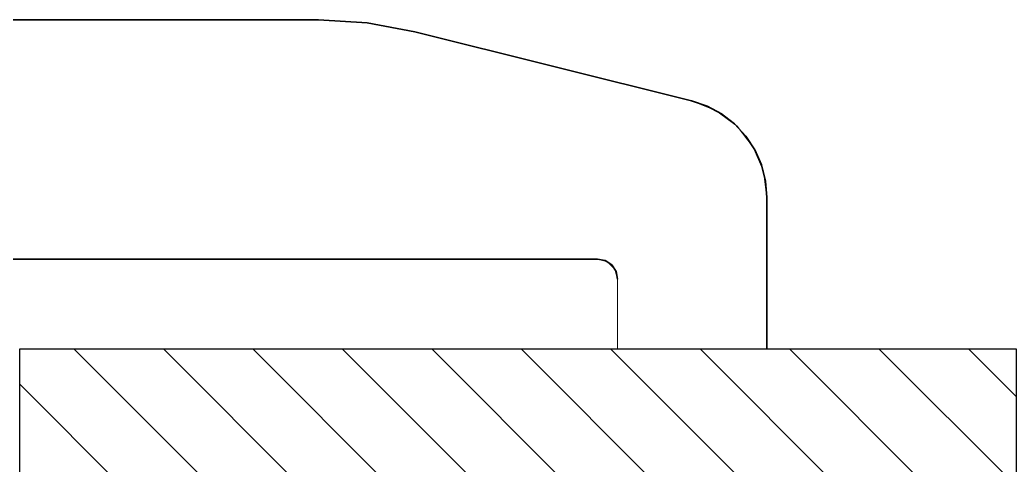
# Model space of a CAD drawing. Extents: x -442114 to -441356, y 420528 to 426243.
# Drawn here: x -441586.1 to -441536.1, y 423962.8 to 423985.1 of the extents above; entities that cross this region are included whole.
import ezdxf

# ---------------------------------------------------------------- set-up
doc = ezdxf.new("R2010")
doc.units = 0
doc.linetypes.add('DASHED2', pattern=[9.525, 6.35, -3.175])
doc.layers.add('GIZLI', color=8, linetype='DASHED2', lineweight=18)
doc.layers.add('GORUNEN', color=7, linetype='Continuous', lineweight=35)

# ---------------------------------------------------------------- blocks, each defined once
blk = doc.blocks.new('DEDEDED')
h = blk.add_hatch()
h.set_pattern_fill('ANSI31', color=4)
h.paths.add_polyline_path([(-441706.168, 420552.951), (-441756.173, 420552.951), (-441756.173, 420517.951), (-441706.168, 420517.951)])
for p, q in [((-441706.168, 420552.951), (-441756.173, 420552.951)), ((-441756.173, 420552.951), (-441756.173, 420517.951)), ((-441706.168, 420517.951), (-441706.168, 420552.951))]:
    blk.add_line(p, q)

msp = doc.modelspace()

# ---------------------------------------------------------------- linework, layer by layer
at = {"layer": 'GIZLI', "color": 6}
for points in [[(-441721.09, 423985.116), (-441571.109, 423985.116)], [(-441566.27, 423984.522), (-441568.671, 423984.967), (-441571.109, 423985.116)], [(-441552.39, 423981.061), (-441566.27, 423984.522)], [(-441548.599, 423976.21), (-441548.774, 423977.521), (-441549.287, 423978.74), (-441550.101, 423979.782), (-441551.16, 423980.574), (-441552.39, 423981.061)], [(-441548.599, 423976.21), (-441548.599, 423968.616)], [(-441590.099, 423973.116), (-441557.099, 423973.116)], [(-441557.099, 423973.116), (-441556.599, 423972.982), (-441556.233, 423972.616), (-441556.099, 423972.116)], [(-441556.099, 423972.116), (-441556.099, 423968.616)]]:
    msp.add_lwpolyline(points, dxfattribs=at)
at = {"layer": 'GORUNEN', "color": 6}
for points in [[(-441721.09, 423985.116), (-441571.109, 423985.116)], [(-441566.27, 423984.522), (-441568.671, 423984.967), (-441571.109, 423985.116)], [(-441552.39, 423981.061), (-441566.27, 423984.522)], [(-441548.599, 423976.21), (-441548.668, 423977.035), (-441548.872, 423977.838), (-441549.205, 423978.595), (-441549.659, 423979.288), (-441550.221, 423979.896), (-441550.876, 423980.403), (-441551.605, 423980.795), (-441552.39, 423981.061)], [(-441548.599, 423968.616), (-441548.599, 423976.21)], [(-441557.099, 423973.116), (-441590.099, 423973.116)], [(-441557.099, 423973.116), (-441556.716, 423973.04), (-441556.392, 423972.823), (-441556.176, 423972.499), (-441556.099, 423972.116)]]:
    msp.add_lwpolyline(points, dxfattribs=at)

# ---------------------------------------------------------------- block references
at = {"xscale": -1}
msp.add_blockref('DEDEDED', (-883292.267, 3415.665), dxfattribs=at)

doc.saveas('drawing.dxf')
